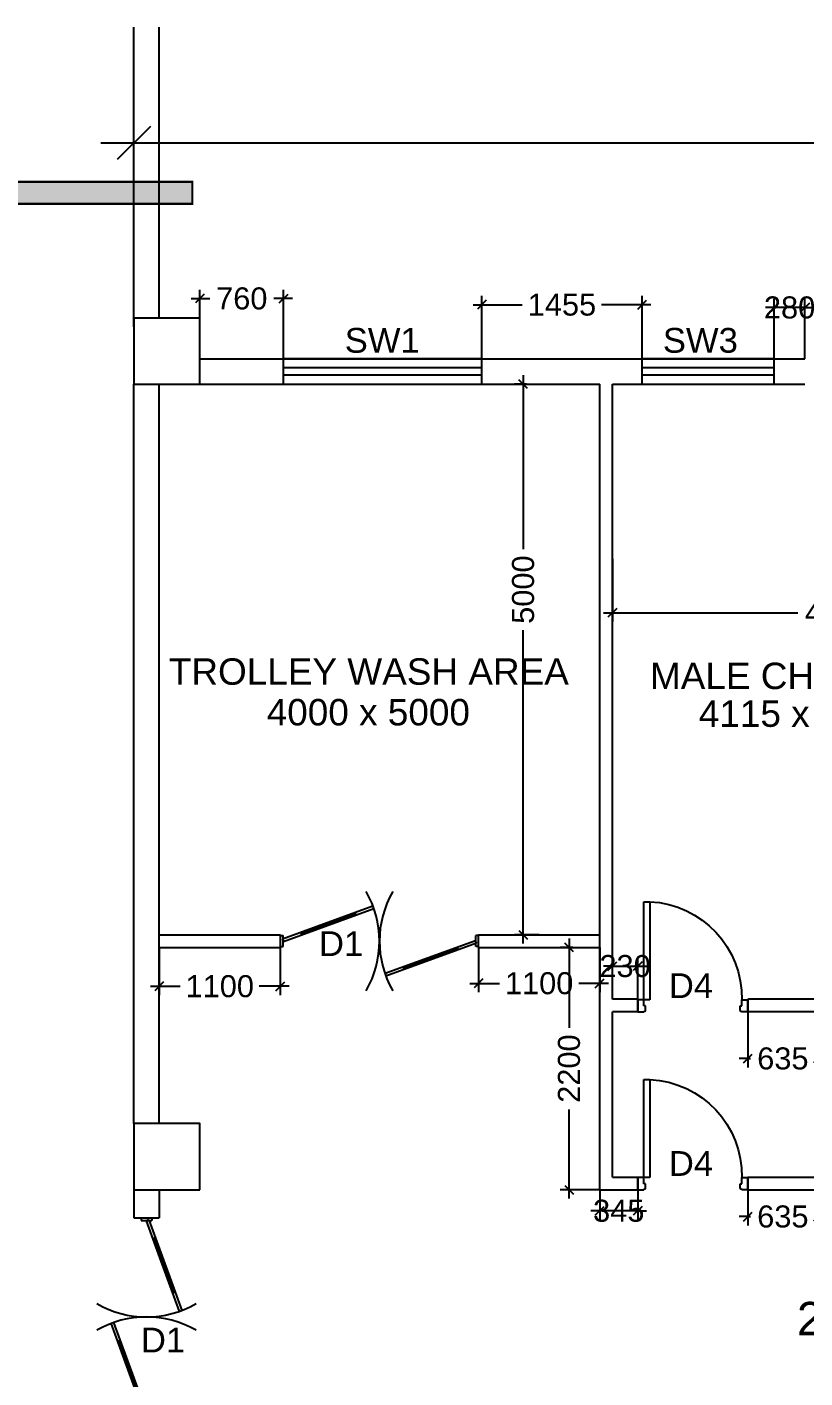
# Model space of a CAD drawing. Extents: x 7897917 to 8423973, y -6487334 to -6173396.
# Drawn here: x 7996784 to 8003848, y -6387729 to -6375462 of the extents above; entities that cross this region are included whole.
import ezdxf
from ezdxf.enums import TextEntityAlignment as Align

# ---------------------------------------------------------------- set-up
doc = ezdxf.new("R2010")
doc.units = 0
doc.header["$LTSCALE"] = 600
doc.header["$MEASUREMENT"] = 0
doc.header["$PDMODE"] = 35
doc.linetypes.add('HIDDEN', pattern=[0.375, 0.25, -0.125])
doc.layers.get('0').update_dxf_attribs({"linetype": 'CONTINUOUS'})
doc.layers.get('Defpoints').update_dxf_attribs({"linetype": 'CONTINUOUS'})
for name, color, linetype in [('DIM-TEXT', 8, 'CONTINUOUS'), ('DOOR', 32, 'CONTINUOUS'), ('Exp.Joint', 104, 'CONTINUOUS'), ('joinery', 7, 'CONTINUOUS'), ('LA-column', 3, 'CONTINUOUS'), ('Room Dim', 1, 'CONTINUOUS'), ('TEXT', 6, 'CONTINUOUS'), ('TXT', 6, 'CONTINUOUS'), ('Walls', 7, 'CONTINUOUS'), ('WIN', 151, 'CONTINUOUS'), ('Working Dim', 5, 'CONTINUOUS')]:
    doc.layers.add(name, color=color, linetype=linetype)
doc.styles.add('ari', font='arial.ttf')
doc.styles.add('ARIAL', font='arial.ttf')
doc.styles.add('RT', font='romant.shx')
doc.dimstyles.new('int. dim', dxfattribs={"dimtxt": 450, "dimasz": 80, "dimexe": 80, "dimexo": 0, "dimgap": 70, "dimtad": 0, "dimdec": 0, "dimzin": 12, "dimdsep": 46, "dimtxsty": 'ari', "dimblk": 'OBLIQUE', "dimcen": 2, "dimdle": 80, "dimclrd": 256, "dimclre": 256, "dimclrt": 6, "dimadec": 0, "dimazin": 0, "dimtfac": 1, "dimtdec": 0, "dimtix": 1, "dimtmove": 2, "dimatfit": 3, "dimfxl": 1, "dimtolj": 1, "dimtzin": 0, "dimlwd": -1, "dimlwe": -1, "dimarcsym": 0})
doc.dimstyles.new('TEXT', dxfattribs={"dimscale": 0, "dimtxt": 600, "dimasz": 300, "dimexe": 300, "dimexo": 30, "dimgap": 50, "dimtad": 0, "dimdec": 0, "dimzin": 0, "dimdsep": 46, "dimtxsty": 'RT', "dimblk": 'OBLIQUE', "dimcen": 0.09, "dimdle": 300, "dimclrd": 256, "dimclre": 256, "dimclrt": 170, "dimadec": 0, "dimazin": 0, "dimtfac": 1, "dimtdec": 0, "dimtofl": 0, "dimtmove": 2, "dimatfit": 3, "dimfxl": 1, "dimfrac": 2, "dimtolj": 1, "dimtzin": 0, "dimlwd": -1, "dimlwe": -1, "dimarcsym": 0})

# ---------------------------------------------------------------- blocks, each defined once
blk = doc.blocks.new('_Oblique')
at = {"color": 0, "linetype": 'ByBlock', "lineweight": -2}
blk.add_line((-0.5, -0.5), (0.5, 0.5), dxfattribs=at)
blk = doc.blocks.new('*D229')
at = {"layer": 'Defpoints', "color": 0, "linetype": 'Continuous', "transparency": 16777216}
for p in [(8038814, -6372926, 18), (7997754, -6373078), (8038814, -6374464)]:
    blk.add_point(p, dxfattribs=at)
at = {"layer": 'DIM-TEXT', "transparency": 16777216}
for p, q in [((8038814, -6372926), (8038814, -6374764)), ((7997754, -6373078), (7997754, -6374764)), ((7997454, -6374464), (8012068, -6374464)), ((8039114, -6374464), (8024501, -6374464))]:
    blk.add_line(p, q, dxfattribs=at)
at = {"layer": 'DIM-TEXT', "linetype": 'Continuous', "transparency": 16777216, "xscale": 300, "yscale": 300, "zscale": 300, "rotation": 180}
blk.add_blockref('_Oblique', (7997754, -6374464), dxfattribs=at)
at = {"layer": 'DIM-TEXT', "linetype": 'Continuous', "transparency": 16777216, "xscale": 300, "yscale": 300, "zscale": 300}
blk.add_blockref('_Oblique', (8038814, -6374464), dxfattribs=at)
at = {"layer": 'DIM-TEXT', "color": 170, "linetype": 'Continuous', "transparency": 16777216, "insert": (8018284, -6374464), "char_height": 750, "attachment_point": 5, "style": 'ari'}
blk.add_mtext('\\A1;{\\H1.067x;STEP DOWN (20 BEDS) }', dxfattribs=at)
blk = doc.blocks.new('*D802')
at = {"layer": 'Defpoints', "color": 0, "linetype": 'Continuous', "transparency": 16777216}
for p in [(8038814, -6376515), (8038814, -6378105, -10), (7997754, -6378185, 1)]:
    blk.add_point(p, dxfattribs=at)
at = {"layer": 'DIM-TEXT', "transparency": 16777216}
for p, q in [((7997754, -6378185), (7997754, -6376215)), ((8038814, -6378105), (8038814, -6376215)), ((7997454, -6376515), (8016273, -6376515)), ((8039114, -6376515), (8020295, -6376515))]:
    blk.add_line(p, q, dxfattribs=at)
at = {"layer": 'DIM-TEXT', "linetype": 'Continuous', "transparency": 16777216, "xscale": 300, "yscale": 300, "zscale": 300, "rotation": 180}
blk.add_blockref('_Oblique', (7997754, -6376515), dxfattribs=at)
at = {"layer": 'DIM-TEXT', "linetype": 'Continuous', "transparency": 16777216, "xscale": 300, "yscale": 300, "zscale": 300}
blk.add_blockref('_Oblique', (8038814, -6376515), dxfattribs=at)
at = {"layer": 'DIM-TEXT', "color": 170, "linetype": 'Continuous', "transparency": 16777216, "insert": (8018284, -6376515), "char_height": 750, "attachment_point": 5, "style": 'ari'}
blk.add_mtext('\\A1;{\\H1.0667x;C.S.S.D}', dxfattribs=at)
blk = doc.blocks.new('1000')
at = {"layer": 'DOOR'}
for p, q in [((0, -100), (0, 0)), ((0, 0), (50, 0)), ((50, -100), (0, -100)), ((50, 0), (50, -2)), ((63, -49), (50, -49)), ((50, -49), (50, -100)), ((50, -100), (50, -901)), ((100, -100), (50, -100)), ((63, -13), (61, -13)), ((63, -13), (63, -49)), ((100, -901), (100, -100)), ((837, -13), (837, -49)), ((837, -13), (839, -13)), ((837, -49), (850, -49)), ((850, 0), (850, -2)), ((900, 0), (850, 0)), ((850, -49), (850, -100)), ((850, -100), (900, -100)), ((900, -100), (900, 0)), ((50, -901), (100, -901))]:
    blk.add_line(p, q, dxfattribs=at)
for centre, major_axis, start_param, end_param in [((50, -13), (-7.95, 7.95), 3.926991, 5.497787), ((850, -13), (7.95, 7.95), 0.785398, 2.356194)]:
    blk.add_ellipse(centre, major_axis=major_axis, ratio=1, start_param=start_param, end_param=end_param, dxfattribs=at)
at = {"layer": 'DOOR', "color": 145}
blk.add_ellipse((64, -115), major_axis=(-520, 590), ratio=1, start_param=2.464943, end_param=4.009476, dxfattribs=at)
blk = doc.blocks.new('Z$W@#5624')
at = {"layer": 'DOOR'}
for p, q in [((19, 470), (840, 769)), ((28, 446), (849, 745)), ((188, 518), (680, 697)), ((676, 709), (685, 685)), ((0, 400), (0, 499)), ((0, 499), (25, 499)), ((25, 400), (25, 499)), ((183, 529), (192, 506)), ((1798, 499), (1773, 499)), ((1773, 400), (1773, 499)), ((1798, 400), (1798, 499)), ((0, 400), (25, 400)), ((19, 470), (28, 446)), ((1770, 453), (949, 154)), ((1779, 429), (957, 130)), ((1610, 381), (1117, 202)), ((1614, 369), (1606, 393)), ((1779, 429), (1770, 453)), ((1798, 400), (1773, 400)), ((1113, 214), (1122, 190))]:
    blk.add_line(p, q, dxfattribs=at)
at = {"layer": 'DOOR', "color": 145}
for centre, start_param, end_param in [((0, 449), 2.617994, 3.665191), ((1798, 449), -0.523599, 0.523599)]:
    blk.add_ellipse(centre, major_axis=(-899, 0), ratio=1, start_param=start_param, end_param=end_param, dxfattribs=at)
blk = doc.blocks.new('*D809')
at = {"layer": 'Defpoints', "color": 0, "transparency": 16777216}
for p in [(8001319, -6378705, 13), (8001289, -6383705), (8001434, -6383705, 17)]:
    blk.add_point(p, dxfattribs=at)
at = {"layer": 'Working Dim', "transparency": 16777216}
for p, q in [((8001319, -6378705), (8001209, -6378705)), ((8001289, -6378625), (8001289, -6380203)), ((8001289, -6383785), (8001289, -6380940)), ((8001434, -6383705), (8001209, -6383705))]:
    blk.add_line(p, q, dxfattribs=at)
at = {"layer": 'Working Dim', "transparency": 16777216, "xscale": 80, "yscale": 80, "zscale": 80}
for p, rotation in [((8001289, -6378705), 90), ((8001289, -6383705), 270)]:
    blk.add_blockref('_Oblique', p, dxfattribs=dict(at, rotation=rotation))
at = {"layer": 'Working Dim', "color": 6, "transparency": 16777216, "insert": (8001289, -6380571), "char_height": 200, "attachment_point": 5, "rotation": 90, "style": 'ari'}
blk.add_mtext('\\A1;5000', dxfattribs=at)
blk = doc.blocks.new('*D810')
at = {"layer": 'Defpoints', "color": 0, "transparency": 16777216}
for p in [(8002099, -6380291, 13), (8006214, -6380431, 13), (8006214, -6380781)]:
    blk.add_point(p, dxfattribs=at)
at = {"layer": 'Working Dim', "transparency": 16777216}
for p, q in [((8002099, -6380291), (8002099, -6380861)), ((8006214, -6380431), (8006214, -6380861)), ((8002019, -6380781), (8003783, -6380781)), ((8006294, -6380781), (8004530, -6380781))]:
    blk.add_line(p, q, dxfattribs=at)
at = {"layer": 'Working Dim', "transparency": 16777216, "xscale": 80, "yscale": 80, "zscale": 80, "rotation": 180}
blk.add_blockref('_Oblique', (8002099, -6380781), dxfattribs=at)
at = {"layer": 'Working Dim', "transparency": 16777216, "xscale": 80, "yscale": 80, "zscale": 80}
blk.add_blockref('_Oblique', (8006214, -6380781), dxfattribs=at)
at = {"layer": 'Working Dim', "color": 6, "transparency": 16777216, "insert": (8004157, -6380781), "char_height": 200, "attachment_point": 5, "style": 'ari'}
blk.add_mtext('\\A1;4115', dxfattribs=at)
blk = doc.blocks.new('*D844')
at = {"layer": 'Defpoints', "color": 0, "transparency": 16777216}
for p in [(7997984, -6383820, 17), (7999084, -6383820, 17), (7999084, -6384173)]:
    blk.add_point(p, dxfattribs=at)
at = {"layer": 'Working Dim', "transparency": 16777216}
for p, q in [((7997984, -6383820), (7997984, -6384253)), ((7999084, -6383820), (7999084, -6384253)), ((7997904, -6384173), (7998175, -6384173)), ((7999164, -6384173), (7998893, -6384173))]:
    blk.add_line(p, q, dxfattribs=at)
at = {"layer": 'Working Dim', "transparency": 16777216, "xscale": 80, "yscale": 80, "zscale": 80, "rotation": 180}
blk.add_blockref('_Oblique', (7997984, -6384173), dxfattribs=at)
at = {"layer": 'Working Dim', "transparency": 16777216, "xscale": 80, "yscale": 80, "zscale": 80}
blk.add_blockref('_Oblique', (7999084, -6384173), dxfattribs=at)
at = {"layer": 'Working Dim', "color": 6, "transparency": 16777216, "insert": (7998534, -6384173), "char_height": 200, "attachment_point": 5, "style": 'ari'}
blk.add_mtext('\\A1;1100', dxfattribs=at)
blk = doc.blocks.new('*D845')
at = {"layer": 'Defpoints', "color": 0, "transparency": 16777216}
for p in [(8000884, -6383820, 17), (8001984, -6383820, 17), (8000884, -6384146)]:
    blk.add_point(p, dxfattribs=at)
at = {"layer": 'Working Dim', "transparency": 16777216}
for p, q in [((8000884, -6383820), (8000884, -6384226)), ((8001984, -6383820), (8001984, -6384226)), ((8000804, -6384146), (8001075, -6384146)), ((8002064, -6384146), (8001793, -6384146))]:
    blk.add_line(p, q, dxfattribs=at)
at = {"layer": 'Working Dim', "transparency": 16777216, "xscale": 80, "yscale": 80, "zscale": 80, "rotation": 180}
blk.add_blockref('_Oblique', (8000884, -6384146), dxfattribs=at)
at = {"layer": 'Working Dim', "transparency": 16777216, "xscale": 80, "yscale": 80, "zscale": 80}
blk.add_blockref('_Oblique', (8001984, -6384146), dxfattribs=at)
at = {"layer": 'Working Dim', "color": 6, "transparency": 16777216, "insert": (8001434, -6384146), "char_height": 200, "attachment_point": 5, "style": 'ari'}
blk.add_mtext('\\A1;1100', dxfattribs=at)
blk = doc.blocks.new('*D858')
at = {"layer": 'Defpoints', "color": 0, "transparency": 16777216}
for p in [(8001984, -6386020, 13), (8002329, -6386020, 13), (8001984, -6386212)]:
    blk.add_point(p, dxfattribs=at)
at = {"layer": 'Working Dim', "transparency": 16777216}
for p, q in [((8001984, -6386020), (8001984, -6386292)), ((8002329, -6386020), (8002329, -6386292)), ((8001984, -6386212), (8001904, -6386212)), ((8002329, -6386212), (8001984, -6386212)), ((8002329, -6386212), (8002409, -6386212))]:
    blk.add_line(p, q, dxfattribs=at)
at = {"layer": 'Working Dim', "transparency": 16777216, "xscale": 80, "yscale": 80, "zscale": 80}
blk.add_blockref('_Oblique', (8001984, -6386212), dxfattribs=at)
at = {"layer": 'Working Dim', "transparency": 16777216, "xscale": 80, "yscale": 80, "zscale": 80, "rotation": 180}
blk.add_blockref('_Oblique', (8002329, -6386212), dxfattribs=at)
at = {"layer": 'Working Dim', "color": 6, "transparency": 16777216, "insert": (8002157, -6386212), "char_height": 200, "attachment_point": 5, "style": 'ari'}
blk.add_mtext('\\A1;345', dxfattribs=at)
blk = doc.blocks.new('*D859')
at = {"layer": 'Defpoints', "color": 0, "transparency": 16777216}
for p in [(8003329, -6386020, 13), (8003964, -6386020, 18), (8003964, -6386264)]:
    blk.add_point(p, dxfattribs=at)
at = {"layer": 'Working Dim', "transparency": 16777216}
for p, q in [((8003329, -6386020), (8003329, -6386344)), ((8003964, -6386020), (8003964, -6386344)), ((8003329, -6386264), (8003249, -6386264)), ((8003329, -6386264), (8003354, -6386264)), ((8003964, -6386264), (8003939, -6386264)), ((8003964, -6386264), (8004044, -6386264))]:
    blk.add_line(p, q, dxfattribs=at)
at = {"layer": 'Working Dim', "transparency": 16777216, "xscale": 80, "yscale": 80, "zscale": 80}
blk.add_blockref('_Oblique', (8003329, -6386264), dxfattribs=at)
at = {"layer": 'Working Dim', "transparency": 16777216, "xscale": 80, "yscale": 80, "zscale": 80, "rotation": 180}
blk.add_blockref('_Oblique', (8003964, -6386264), dxfattribs=at)
at = {"layer": 'Working Dim', "color": 6, "transparency": 16777216, "insert": (8003647, -6386264), "char_height": 200, "attachment_point": 5, "style": 'ari'}
blk.add_mtext('\\A1;635', dxfattribs=at)
blk = doc.blocks.new('*D867')
at = {"layer": 'Defpoints', "color": 0, "transparency": 16777216}
for p in [(8001740, -6383820, 17), (8001706, -6386020), (8001984, -6386020, 13)]:
    blk.add_point(p, dxfattribs=at)
at = {"layer": 'Working Dim', "transparency": 16777216}
for p, q in [((8001706, -6383740), (8001706, -6384550)), ((8001740, -6383820), (8001626, -6383820)), ((8001706, -6386100), (8001706, -6385290)), ((8001984, -6386020), (8001626, -6386020))]:
    blk.add_line(p, q, dxfattribs=at)
at = {"layer": 'Working Dim', "transparency": 16777216, "xscale": 80, "yscale": 80, "zscale": 80}
for p, rotation in [((8001706, -6383820), 90), ((8001706, -6386020), 270)]:
    blk.add_blockref('_Oblique', p, dxfattribs=dict(at, rotation=rotation))
at = {"layer": 'Working Dim', "color": 6, "transparency": 16777216, "insert": (8001706, -6384920), "char_height": 200, "attachment_point": 5, "rotation": 90, "style": 'ari'}
blk.add_mtext('\\A1;2200', dxfattribs=at)
blk = doc.blocks.new('*D1079')
at = {"layer": 'Defpoints', "color": 0, "transparency": 16777216}
for p in [(7999114, -6377928), (7998354, -6378475), (7999114, -6378475)]:
    blk.add_point(p, dxfattribs=at)
at = {"layer": 'Working Dim', "transparency": 16777216}
for p, q in [((7998354, -6378475), (7998354, -6377848)), ((7999114, -6378475), (7999114, -6377848)), ((7998274, -6377928), (7998444, -6377928)), ((7999194, -6377928), (7999024, -6377928))]:
    blk.add_line(p, q, dxfattribs=at)
at = {"layer": 'Working Dim', "transparency": 16777216, "xscale": 80, "yscale": 80, "zscale": 80, "rotation": 180}
blk.add_blockref('_Oblique', (7998354, -6377928), dxfattribs=at)
at = {"layer": 'Working Dim', "transparency": 16777216, "xscale": 80, "yscale": 80, "zscale": 80}
blk.add_blockref('_Oblique', (7999114, -6377928), dxfattribs=at)
at = {"layer": 'Working Dim', "color": 6, "transparency": 16777216, "insert": (7998734, -6377928), "char_height": 200, "attachment_point": 5, "style": 'ari'}
blk.add_mtext('\\A1;760', dxfattribs=at)
blk = doc.blocks.new('*D1080')
at = {"layer": 'Defpoints', "color": 0, "transparency": 16777216}
for p in [(8002369, -6377984), (8000914, -6378475), (8002369, -6378475)]:
    blk.add_point(p, dxfattribs=at)
at = {"layer": 'Working Dim', "transparency": 16777216}
for p, q in [((8000834, -6377984), (8001281, -6377984)), ((8000914, -6378475), (8000914, -6377904)), ((8002449, -6377984), (8002001, -6377984)), ((8002369, -6378475), (8002369, -6377904))]:
    blk.add_line(p, q, dxfattribs=at)
at = {"layer": 'Working Dim', "transparency": 16777216, "xscale": 80, "yscale": 80, "zscale": 80, "rotation": 180}
blk.add_blockref('_Oblique', (8000914, -6377984), dxfattribs=at)
at = {"layer": 'Working Dim', "transparency": 16777216, "xscale": 80, "yscale": 80, "zscale": 80}
blk.add_blockref('_Oblique', (8002369, -6377984), dxfattribs=at)
at = {"layer": 'Working Dim', "color": 6, "transparency": 16777216, "insert": (8001641, -6377984), "char_height": 200, "attachment_point": 5, "style": 'ari'}
blk.add_mtext('\\A1;1455', dxfattribs=at)
blk = doc.blocks.new('*D1081')
at = {"layer": 'Defpoints', "color": 0, "transparency": 16777216}
for p in [(8003569, -6378010), (8003569, -6378475), (8003848, -6378475)]:
    blk.add_point(p, dxfattribs=at)
at = {"layer": 'Working Dim', "transparency": 16777216}
for p, q in [((8003569, -6378475), (8003569, -6377930)), ((8003848, -6378475), (8003848, -6377930)), ((8003569, -6378010), (8003489, -6378010)), ((8003848, -6378010), (8003569, -6378010)), ((8003848, -6378010), (8003928, -6378010))]:
    blk.add_line(p, q, dxfattribs=at)
at = {"layer": 'Working Dim', "transparency": 16777216, "xscale": 80, "yscale": 80, "zscale": 80}
blk.add_blockref('_Oblique', (8003569, -6378010), dxfattribs=at)
at = {"layer": 'Working Dim', "transparency": 16777216, "xscale": 80, "yscale": 80, "zscale": 80, "rotation": 180}
blk.add_blockref('_Oblique', (8003848, -6378010), dxfattribs=at)
at = {"layer": 'Working Dim', "color": 6, "transparency": 16777216, "insert": (8003708, -6378010), "char_height": 200, "attachment_point": 5, "style": 'ari'}
blk.add_mtext('\\A1;280', dxfattribs=at)
blk = doc.blocks.new('*D1105')
at = {"layer": 'Defpoints', "color": 0, "transparency": 16777216}
for p in [(8002329, -6383990), (8002099, -6384291), (8002329, -6384291)]:
    blk.add_point(p, dxfattribs=at)
at = {"layer": 'Working Dim', "transparency": 16777216}
for p, q in [((8002099, -6383990), (8002019, -6383990)), ((8002099, -6384291), (8002099, -6383910)), ((8002099, -6383990), (8002329, -6383990)), ((8002329, -6384291), (8002329, -6383910)), ((8002329, -6383990), (8002409, -6383990))]:
    blk.add_line(p, q, dxfattribs=at)
at = {"layer": 'Working Dim', "transparency": 16777216, "xscale": 80, "yscale": 80, "zscale": 80}
blk.add_blockref('_Oblique', (8002099, -6383990), dxfattribs=at)
at = {"layer": 'Working Dim', "transparency": 16777216, "xscale": 80, "yscale": 80, "zscale": 80, "rotation": 180}
blk.add_blockref('_Oblique', (8002329, -6383990), dxfattribs=at)
at = {"layer": 'Working Dim', "color": 6, "transparency": 16777216, "insert": (8002214, -6383990), "char_height": 200, "attachment_point": 5, "style": 'ari'}
blk.add_mtext('\\A1;230', dxfattribs=at)
blk = doc.blocks.new('*D1106')
at = {"layer": 'Defpoints', "color": 0, "transparency": 16777216}
for p in [(8003329, -6384406), (8003964, -6384406), (8003964, -6384829)]:
    blk.add_point(p, dxfattribs=at)
at = {"layer": 'Working Dim', "transparency": 16777216}
for p, q in [((8003329, -6384406), (8003329, -6384909)), ((8003964, -6384406), (8003964, -6384909)), ((8003329, -6384829), (8003249, -6384829)), ((8003329, -6384829), (8003354, -6384829)), ((8003964, -6384829), (8003939, -6384829)), ((8003964, -6384829), (8004044, -6384829))]:
    blk.add_line(p, q, dxfattribs=at)
at = {"layer": 'Working Dim', "transparency": 16777216, "xscale": 80, "yscale": 80, "zscale": 80}
blk.add_blockref('_Oblique', (8003329, -6384829), dxfattribs=at)
at = {"layer": 'Working Dim', "transparency": 16777216, "xscale": 80, "yscale": 80, "zscale": 80, "rotation": 180}
blk.add_blockref('_Oblique', (8003964, -6384829), dxfattribs=at)
at = {"layer": 'Working Dim', "color": 6, "transparency": 16777216, "insert": (8003647, -6384829), "char_height": 200, "attachment_point": 5, "style": 'ari'}
blk.add_mtext('\\A1;635', dxfattribs=at)

msp = doc.modelspace()

# ---------------------------------------------------------------- hatches: boundary and pattern name
at = {"layer": 'Exp.Joint', "linetype": 'HIDDEN'}
for points in [[(7998170.375, -6377068.438), (7998170.375, -6376868.438), (7993924.043, -6376868.438), (7993924.043, -6377068.438)], [(7998170.375, -6377068.438), (7998170.375, -6376868.438), (7993924.043, -6376868.438), (7993924.043, -6377068.438)], [(7993924.043, -6376868.51), (7998285.246, -6376868.51), (7998285.246, -6377068.51), (7993924.043, -6377068.51)]]:
    msp.add_hatch(color=256, dxfattribs=at).paths.add_polyline_path(points)

# ---------------------------------------------------------------- linework, layer by layer
at = {"layer": 'Exp.Joint', "linetype": 'HIDDEN', "const_width": 20, "elevation": 5.322}
msp.add_lwpolyline([(7998172.37, -6377068.438), (7993924.043, -6377068.438), (7993924.043, -6376868.438), (7998172.37, -6376868.438)], dxfattribs=at)
msp.add_lwpolyline([(7998172.37, -6377068.438), (7993924.043, -6377068.438), (7993924.043, -6376868.438), (7998172.37, -6376868.438)], dxfattribs=at)
at = {"layer": 'Exp.Joint', "linetype": 'HIDDEN', "const_width": 20, "elevation": 2.581}
msp.add_lwpolyline([(7993924.043, -6376868.51), (7998285.246, -6376868.51), (7998285.246, -6377068.51), (7993924.043, -6377068.51)], close=True, dxfattribs=at)
at = {"layer": 'LA-column', "color": 2}
for points, elevation in [([(7998353.872, -6378704.624), (7998353.872, -6378104.624), (7997753.872, -6378104.624), (7997753.872, -6378704.624)], 3.421), ([(7998353.871, -6386019.539), (7998353.871, -6385419.539), (7997753.871, -6385419.539), (7997753.871, -6386019.539)], -2.315)]:
    msp.add_lwpolyline(points, close=True, dxfattribs=dict(at, elevation=elevation))
at = {"layer": 'Walls'}
for p, q in [((7997754.409, -6378104.659), (7997754.409, -6375462.472)), ((7997984.409, -6378104.659), (7997984.409, -6375462.472)), ((7998353.955, -6378474.648), (8003847.865, -6378474.648)), ((7998353.865, -6378704.648), (8001984.312, -6378704.648)), ((8001984.313, -6386020.078), (8001984.313, -6378704.644)), ((8002099.313, -6384290.805), (8002099.313, -6378704.644)), ((8002099.313, -6378704.648), (8003847.865, -6378704.648)), ((7997984.313, -6383704.616), (7999084.312, -6383704.616)), ((7999084.312, -6383819.616), (7999084.312, -6383704.616)), ((8000884.312, -6383704.616), (8001984.312, -6383704.616)), ((8000884.312, -6383819.616), (8000884.312, -6383704.616)), ((7997984.313, -6383819.616), (7999084.312, -6383819.616)), ((8000884.312, -6383819.616), (8001984.312, -6383819.616)), ((8002329.313, -6384290.805), (8002099.313, -6384290.805)), ((8002329.313, -6384405.805), (8002329.313, -6384290.805)), ((8006213.814, -6384290.505), (8003329.313, -6384290.505)), ((8003329.313, -6384405.505), (8003329.313, -6384290.505)), ((8002329.313, -6384405.805), (8002099.313, -6384405.805)), ((8002099.313, -6385905.078), (8002099.313, -6384405.805)), ((8008711.865, -6384405.505), (8003329.313, -6384405.505)), ((8002099.313, -6385905.078), (8002329.313, -6385905.078)), ((8002329.313, -6386020.215), (8002329.313, -6385905.215)), ((8003329.313, -6386019.915), (8003329.313, -6385904.915)), ((8003329.313, -6385905.078), (8008613.313, -6385905.078)), ((8001984.313, -6386020.078), (8002329.313, -6386020.078)), ((8002099.313, -6386020.132), (8002099.313, -6386020.078)), ((8003329.313, -6386020.078), (8008613.313, -6386020.078))]:
    msp.add_line(p, q, dxfattribs=at)
at = {"layer": 'Walls', "extrusion": (-0.000145144, -2.25336e-17, 1)}
for p, q in [((7997753.864, -6385419.58), (7997753.864, -6378704.661)), ((7997983.865, -6385419.58), (7997983.864, -6378704.624)), ((8001984.313, -6385339.658), (8001984.312, -6378704.616))]:
    msp.add_line(p, q, dxfattribs=at)
at = {"layer": 'Walls', "extrusion": (-0.000145144, 2.25336e-17, 1)}
for p, q in [((7997753.872, -6386019.545), (7997753.871, -6386274.515)), ((7997983.864, -6386019.545), (7997983.864, -6386274.515))]:
    msp.add_line(p, q, dxfattribs=at)
at = {"layer": 'Walls', "linetype": 'Continuous'}
msp.add_line((7997753.864, -6386274.515), (7997983.864, -6386274.515), dxfattribs=at)
at = {"layer": 'WIN', "linetype": 'Continuous'}
for p, q in [((8000913.864, -6378474.648), (7999113.864, -6378474.648)), ((7999113.864, -6378704.648), (7999113.864, -6378474.648)), ((8000913.864, -6378704.648), (8000913.864, -6378474.648)), ((8003568.783, -6378474.648), (8002368.783, -6378474.648)), ((8002368.783, -6378704.648), (8002368.783, -6378474.648)), ((8003568.783, -6378704.648), (8003568.783, -6378474.648)), ((8000913.864, -6378557.431), (7999113.864, -6378557.431)), ((8003568.783, -6378557.431), (8002368.783, -6378557.431)), ((7999113.864, -6378621.864), (8000913.864, -6378621.864)), ((7999113.864, -6378704.648), (8000913.864, -6378704.648)), ((8002368.783, -6378621.864), (8003568.783, -6378621.864)), ((8002368.783, -6378704.648), (8003568.783, -6378704.648))]:
    msp.add_line(p, q, dxfattribs=at)

# ---------------------------------------------------------------- block references
at = {"layer": 'DOOR', "linetype": 'Continuous', "xscale": 1.001247152686119, "yscale": 1.001247152686119, "zscale": 1.001247152686119}
msp.add_blockref('Z$W@#5624', (7999084.312, -6384212.116), dxfattribs=at)
at = {"layer": 'DOOR', "linetype": 'Continuous'}
for name, p, xscale, yscale, zscale, rotation in [('1000', (8002329.313, -6384405.667), -1.111111115664273, 1.111111115664244, 1.111111115664273, 179.9999867931889), ('1000', (8002329.313, -6386020.077), -1.111111115664273, 1.111111115664244, 1.111111115664273, 179.9999867931889), ('Z$W@#5624', (7997418.866, -6386274.515, -11181.32), 1.001247152686119, 1.001247152686119, 1.001247152686119, 270)]:
    msp.add_blockref(name, p, dxfattribs=dict(at, xscale=xscale, yscale=yscale, zscale=zscale, rotation=rotation))

# ---------------------------------------------------------------- texts
at = {"layer": 'joinery', "style": 'ari'}
for s, p in [('SW1', (8000009.362, -6378419.956)), ('SW3', (8002897.974, -6378419.956)), ('D1', (7999635.855, -6383897.86))]:
    msp.add_text(s, height=225, dxfattribs=at).set_placement(p, align=Align.CENTER)
for s, p in [('D4', (8002611.876, -6384279.662, 14.221)), ('D4', (8002611.876, -6385894.072, 12.411)), ('D1', (7997818.209, -6387497.456, -3.694))]:
    msp.add_text(s, height=225, dxfattribs=at).set_placement(p)
at = {"layer": 'Room Dim', "style": 'ARIAL'}
for s, p in [('4000 x 5000', (7999883.063, -6381803.9)), ('4115 x 5585', (8003806.471, -6381816.806))]:
    msp.add_text(s, height=240, dxfattribs=at).set_placement(p, align=Align.CENTER)
at = {"layer": 'TEXT', "color": 7, "style": 'ARIAL'}
for s, p in [('TROLLEY WASH AREA', (7999887.826, -6381434.625)), ('MALE CH. ROOM', (8003800.222, -6381474.089))]:
    msp.add_text(s, height=240, dxfattribs=at).set_placement(p, align=Align.CENTER)
at = {"layer": 'TXT', "color": 7, "style": 'ARIAL'}
msp.add_text('2.40 M      W I D E      C O R R I D O R', height=302.4, dxfattribs=at).set_placement((8007412.796, -6387340.631), align=Align.CENTER)

# ---------------------------------------------------------------- dimensions: what is measured, and where the dimension line sits
at = {"layer": 'DIM-TEXT', "linetype": 'Continuous'}
for base, p1, p2, text, picture, middle in [((8038814.189, -6374463.711, 14.331), (7997754.348, -6373077.647, 14.331), (8038814.189, -6372925.647, 32.311), '{\\H1.067x;STEP DOWN (20 BEDS) }', '*D229', (8018284.268, -6374463.711, 14.331)), ((8038814.092, -6376515.327, 14.714), (7997753.872, -6378184.629, 15.745), (8038814.092, -6378104.713, 4.452), '{\\H1.0667x;C.S.S.D}', '*D802', (8018283.982, -6376515.327, 14.714))]:
    dim = msp.add_linear_dim(base=base, p1=p1, p2=p2, angle=180, text=text, dimstyle='TEXT', override={"dimscale": 1, "dimtxt": 750, "dimexo": 0, "dimtxsty": 'ari'}, dxfattribs=at)
    dim.commit()
    dim.dimension.update_dxf_attribs({"geometry": picture, "text_midpoint": middle})
at = {"layer": 'Working Dim'}
for base, p1, p2, override, picture, middle in [((7999113.864, -6377928.154), (7998353.955, -6378474.648), (7999113.864, -6378474.648), {"dimtxt": 200, "dimarcsym": 1}, '*D1079', (7998733.91, -6377928.154)), ((8002368.783, -6377983.877), (8000913.864, -6378474.648), (8002368.783, -6378474.648), {"dimtxt": 200, "dimarcsym": 1}, '*D1080', (8001641.324, -6377983.877)), ((8006213.814, -6380781.018), (8002099.313, -6380290.623, 13.302), (8006213.814, -6380430.732, 13.302), {"dimtxt": 200}, '*D810', (8004156.563, -6380781.018)), ((7999084.312, -6384173.094), (7997984.313, -6383819.616, 16.663), (7999084.312, -6383819.616, 16.663), {"dimtxt": 200}, '*D844', (7998534.312, -6384173.094)), ((8000884.312, -6384146.078), (8001984.312, -6383819.616, 16.663), (8000884.312, -6383819.616, 16.663), {"dimtxt": 200}, '*D845', (8001434.312, -6384146.078)), ((8002329.313, -6383989.976), (8002099.313, -6384290.805), (8002329.313, -6384290.805), {"dimtxt": 200, "dimarcsym": 1}, '*D1105', (8002214.313, -6383989.976)), ((8003963.823, -6384829.044), (8003329.313, -6384405.668), (8003963.823, -6384405.618), {"dimtxt": 200, "dimarcsym": 1}, '*D1106', (8003646.568, -6384829.044)), ((8001984.313, -6386212.337), (8002329.313, -6386020.078, 13.302), (8001984.313, -6386020.078, 13.302), {"dimtxt": 200}, '*D858', (8002156.813, -6386212.337)), ((8003963.823, -6386264.256), (8003329.313, -6386020.078, 13.302), (8003963.823, -6386020.441, 18.291), {"dimtxt": 200}, '*D859', (8003646.568, -6386264.256))]:
    dim = msp.add_linear_dim(base=base, p1=p1, p2=p2, dimstyle='int. dim', override=override, dxfattribs=at)
    dim.commit()
    dim.dimension.update_dxf_attribs({"geometry": picture, "text_midpoint": middle})
dim = msp.add_linear_dim(base=(8003568.783, -6378010.349), p1=(8003847.865, -6378474.648), p2=(8003568.783, -6378474.648), text='280', dimstyle='int. dim', override={"dimtxt": 200, "dimarcsym": 1}, dxfattribs=at)
dim.commit()
dim.dimension.update_dxf_attribs({"geometry": '*D1081', "text_midpoint": (8003708.324, -6378010.349)})
dim = msp.add_linear_dim(base=(8001289.392, -6383704.616), p1=(8001318.919, -6378704.639, 13.302), p2=(8001434.312, -6383704.616, 16.663), angle=270, dimstyle='int. dim', override={"dimtxt": 200}, dxfattribs=at)
dim.commit()
dim.dimension.update_dxf_attribs({"geometry": '*D809', "text_midpoint": (8001289.392, -6380571.254), "dimtype": 160})
dim = msp.add_linear_dim(base=(8001705.743, -6386020.078), p1=(8001740.413, -6383819.616, 16.663), p2=(8001984.313, -6386020.078, 13.302), angle=270, dimstyle='int. dim', override={"dimtxt": 200}, dxfattribs=at)
dim.commit()
dim.dimension.update_dxf_attribs({"geometry": '*D867', "text_midpoint": (8001705.743, -6384919.847)})

doc.saveas('drawing.dxf')
